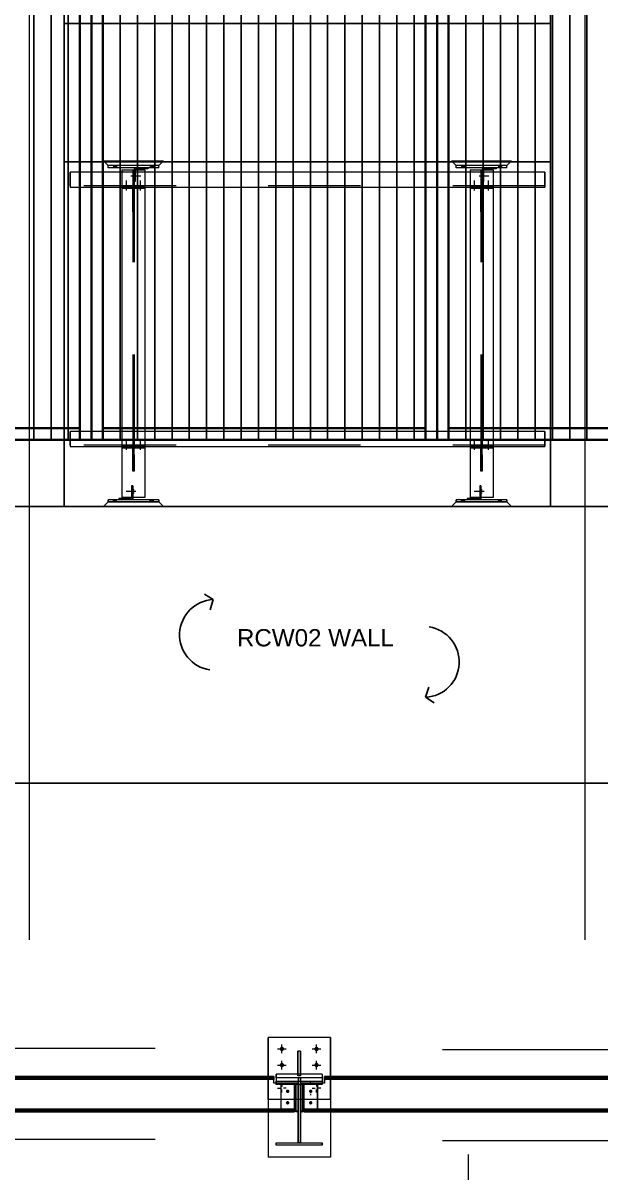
# Model space of a CAD drawing. Header units: millimetres. Extents: x 652937 to 1670132, y 1473552 to 2851037.
# Drawn here: x 663471.18 to 663473.683, y 1524559.302 to 1524564.286 of the extents above; entities that cross this region are included whole.
import ezdxf

# ---------------------------------------------------------------- set-up
doc = ezdxf.new("R2010")
doc.units = ezdxf.units.MM
for name, pattern in [('Grid Line', [22.225, 12.7, -3.175, 3.175, -3.175]), ('XKITLINE00', [0]), ('XKITLINE02', [4, 2, -2])]:
    doc.linetypes.add(name, pattern=pattern)
doc.layers.add('000 - 0_HIDE_OBJ_FRAMING_DEF_SUB', color=7, linetype='Continuous', plot=False)
for name, color, linetype, lineweight in [('A-GENM', 7, 'Continuous', 9), ('Bolt', 7, 'Continuous', 0), ('Part', 7, 'Continuous', 0), ('Z-030-M_GRID', 7, 'Continuous', 9)]:
    doc.layers.add(name, color=color, linetype=linetype, lineweight=lineweight)
doc.layers.add('DIM', color=7, linetype='Continuous')
doc.layers.add('REVISE', color=7, linetype='Continuous')
doc.styles.add('Arial', font='arial.ttf')

# ---------------------------------------------------------------- blocks, each defined once
blk = doc.blocks.new('GM_Louver Grill Vertical Z1 - Z Profile-22981246-ENT 3 ELE-1 Sheet')
at = {"layer": '000 - 0_HIDE_OBJ_FRAMING_DEF_SUB', "color": 7}
blk.add_line((1611284.3, 108890), (1611284.3, 114870), dxfattribs=at)
blk = doc.blocks.new('E1')
at = {"layer": '000 - 0_HIDE_OBJ_FRAMING_DEF_SUB', "color": 7, "lineweight": 35}
for p, q in [((1612909.3, 108890), (1612909.3, 114870)), ((1613009.3, 108890), (1613009.3, 114870)), ((1614409.3, 114870), (1614409.3, 108890)), ((1614509.3, 114870), (1614509.3, 108890)), ((1611509.3, 108940), (1612909.3, 108940)), ((1614409.3, 108940), (1613009.3, 108940)), ((1614509.3, 108940), (1615909.3, 108940))]:
    blk.add_line(p, q, dxfattribs=at)
for points in [[(1612959.3, 114870), (1611459.3, 114870), (1611459.3, 108890), (1612959.3, 108890)], [(1612959.3, 114870), (1614459.3, 114870), (1614459.3, 108890), (1612959.3, 108890)], [(1615959.3, 114870), (1614459.3, 114870), (1614459.3, 108890), (1615959.3, 108890)]]:
    blk.add_lwpolyline(points, close=True, dxfattribs=at)
at = {"layer": 'A-GENM', "color": 7}
for p in [(1425, 0), (1500, 0), (1575, 0), (1800, 0), (1875, 0), (1950, 0), (2025, 0), (2100, 0), (2175, 0), (2250, 0), (2325, 0), (2400, 0), (2475, 0), (2550, 0), (2625, 0), (2700, 0), (2775, 0), (2850, 0), (2925, 0), (3000, 0), (3075, 0), (3300, 0), (3375, 0), (3450, 0), (3525, 0), (3600, 0), (3675, 0), (3750, 0), (3825, 0)]:
    blk.add_blockref('GM_Louver Grill Vertical Z1 - Z Profile-22981246-ENT 3 ELE-1 Sheet', p, dxfattribs=at)
blk = doc.blocks.new('co')
at = {"layer": 'Bolt'}
for points in [[(663358.7702, 1524559.8378), (663358.7708, 1524559.8396), (663358.7717, 1524559.8412), (663358.7728, 1524559.8427), (663358.7743, 1524559.8438), (663358.7759, 1524559.8447), (663358.7777, 1524559.8453), (663358.7796, 1524559.8454), (663358.7814, 1524559.8453), (663358.7832, 1524559.8447), (663358.7848, 1524559.8438), (663358.7863, 1524559.8427), (663358.7875, 1524559.8412), (663358.7883, 1524559.8396), (663358.7889, 1524559.8378), (663358.7891, 1524559.8359), (663358.7889, 1524559.8341), (663358.7883, 1524559.8323), (663358.7875, 1524559.8307), (663358.7863, 1524559.8292), (663358.7848, 1524559.828), (663358.7832, 1524559.8272), (663358.7814, 1524559.8266), (663358.7796, 1524559.8264), (663358.7777, 1524559.8266), (663358.7759, 1524559.8272), (663358.7743, 1524559.828), (663358.7728, 1524559.8292), (663358.7717, 1524559.8307), (663358.7708, 1524559.8323), (663358.7702, 1524559.8341), (663358.7701, 1524559.8359)], [(663358.9202, 1524559.8378), (663358.9208, 1524559.8396), (663358.9217, 1524559.8412), (663358.9228, 1524559.8427), (663358.9243, 1524559.8438), (663358.9259, 1524559.8447), (663358.9277, 1524559.8453), (663358.9296, 1524559.8454), (663358.9314, 1524559.8453), (663358.9332, 1524559.8447), (663358.9348, 1524559.8438), (663358.9363, 1524559.8427), (663358.9375, 1524559.8412), (663358.9383, 1524559.8396), (663358.9389, 1524559.8378), (663358.9391, 1524559.8359), (663358.9389, 1524559.8341), (663358.9383, 1524559.8323), (663358.9375, 1524559.8307), (663358.9363, 1524559.8292), (663358.9348, 1524559.828), (663358.9332, 1524559.8272), (663358.9314, 1524559.8266), (663358.9296, 1524559.8264), (663358.9277, 1524559.8266), (663358.9259, 1524559.8272), (663358.9243, 1524559.828), (663358.9228, 1524559.8292), (663358.9217, 1524559.8307), (663358.9208, 1524559.8323), (663358.9202, 1524559.8341), (663358.9201, 1524559.8359)], [(663358.7702, 1524559.7678), (663358.7708, 1524559.7696), (663358.7717, 1524559.7712), (663358.7728, 1524559.7727), (663358.7743, 1524559.7738), (663358.7759, 1524559.7747), (663358.7777, 1524559.7753), (663358.7796, 1524559.7754), (663358.7814, 1524559.7753), (663358.7832, 1524559.7747), (663358.7848, 1524559.7738), (663358.7863, 1524559.7727), (663358.7875, 1524559.7712), (663358.7883, 1524559.7696), (663358.7889, 1524559.7678), (663358.7891, 1524559.7659), (663358.7889, 1524559.7641), (663358.7883, 1524559.7623), (663358.7875, 1524559.7607), (663358.7863, 1524559.7592), (663358.7848, 1524559.758), (663358.7832, 1524559.7572), (663358.7814, 1524559.7566), (663358.7796, 1524559.7564), (663358.7777, 1524559.7566), (663358.7759, 1524559.7572), (663358.7743, 1524559.758), (663358.7728, 1524559.7592), (663358.7717, 1524559.7607), (663358.7708, 1524559.7623), (663358.7702, 1524559.7641), (663358.7701, 1524559.7659)], [(663358.9202, 1524559.7678), (663358.9208, 1524559.7696), (663358.9217, 1524559.7712), (663358.9228, 1524559.7727), (663358.9243, 1524559.7738), (663358.9259, 1524559.7747), (663358.9277, 1524559.7753), (663358.9296, 1524559.7754), (663358.9314, 1524559.7753), (663358.9332, 1524559.7747), (663358.9348, 1524559.7738), (663358.9363, 1524559.7727), (663358.9375, 1524559.7712), (663358.9383, 1524559.7696), (663358.9389, 1524559.7678), (663358.9391, 1524559.7659), (663358.9389, 1524559.7641), (663358.9383, 1524559.7623), (663358.9375, 1524559.7607), (663358.9363, 1524559.7592), (663358.9348, 1524559.758), (663358.9332, 1524559.7572), (663358.9314, 1524559.7566), (663358.9296, 1524559.7564), (663358.9277, 1524559.7566), (663358.9259, 1524559.7572), (663358.9243, 1524559.758), (663358.9228, 1524559.7592), (663358.9217, 1524559.7607), (663358.9208, 1524559.7623), (663358.9202, 1524559.7641), (663358.9201, 1524559.7659)], [(663358.806, 1524559.6595), (663358.8074, 1524559.6591), (663358.8087, 1524559.6584), (663358.8099, 1524559.6575), (663358.8108, 1524559.6563), (663358.8115, 1524559.655), (663358.8119, 1524559.6536), (663358.8121, 1524559.6522), (663358.8119, 1524559.6507), (663358.8115, 1524559.6493), (663358.8108, 1524559.648), (663358.8099, 1524559.6469), (663358.8088, 1524559.646), (663358.8075, 1524559.6453), (663358.806, 1524559.6448), (663358.8046, 1524559.6447), (663358.8031, 1524559.6448), (663358.8017, 1524559.6453), (663358.8004, 1524559.6459), (663358.7993, 1524559.6469), (663358.7983, 1524559.648), (663358.7977, 1524559.6493), (663358.7972, 1524559.6507), (663358.7971, 1524559.6522), (663358.7972, 1524559.6536), (663358.7976, 1524559.655), (663358.7983, 1524559.6563), (663358.7993, 1524559.6575), (663358.8004, 1524559.6584), (663358.8017, 1524559.6591), (663358.8031, 1524559.6595), (663358.8046, 1524559.6597)], [(663358.906, 1524559.6595), (663358.9074, 1524559.6591), (663358.9087, 1524559.6584), (663358.9099, 1524559.6575), (663358.9108, 1524559.6563), (663358.9115, 1524559.655), (663358.9119, 1524559.6536), (663358.9121, 1524559.6522), (663358.9119, 1524559.6507), (663358.9115, 1524559.6493), (663358.9108, 1524559.648), (663358.9099, 1524559.6469), (663358.9088, 1524559.646), (663358.9075, 1524559.6453), (663358.9061, 1524559.6448), (663358.9046, 1524559.6447), (663358.9031, 1524559.6448), (663358.9017, 1524559.6453), (663358.9004, 1524559.6459), (663358.8993, 1524559.6469), (663358.8983, 1524559.648), (663358.8977, 1524559.6493), (663358.8972, 1524559.6507), (663358.8971, 1524559.6522), (663358.8972, 1524559.6536), (663358.8976, 1524559.655), (663358.8983, 1524559.6563), (663358.8993, 1524559.6575), (663358.9004, 1524559.6584), (663358.9017, 1524559.6591), (663358.9031, 1524559.6595), (663358.9046, 1524559.6597)], [(663358.806, 1524559.6096), (663358.8074, 1524559.6092), (663358.8087, 1524559.6085), (663358.8099, 1524559.6075), (663358.8108, 1524559.6064), (663358.8115, 1524559.6051), (663358.8119, 1524559.6037), (663358.8121, 1524559.6023), (663358.8119, 1524559.6008), (663358.8115, 1524559.5994), (663358.8108, 1524559.5981), (663358.8099, 1524559.597), (663358.8088, 1524559.596), (663358.8075, 1524559.5953), (663358.806, 1524559.5949), (663358.8046, 1524559.5948), (663358.8031, 1524559.5949), (663358.8017, 1524559.5953), (663358.8004, 1524559.596), (663358.7993, 1524559.5969), (663358.7983, 1524559.5981), (663358.7977, 1524559.5994), (663358.7972, 1524559.6008), (663358.7971, 1524559.6022), (663358.7972, 1524559.6037), (663358.7976, 1524559.6051), (663358.7983, 1524559.6064), (663358.7993, 1524559.6075), (663358.8004, 1524559.6085), (663358.8017, 1524559.6092), (663358.8031, 1524559.6096), (663358.8046, 1524559.6097)], [(663358.906, 1524559.6096), (663358.9074, 1524559.6092), (663358.9087, 1524559.6085), (663358.9099, 1524559.6075), (663358.9108, 1524559.6064), (663358.9115, 1524559.6051), (663358.9119, 1524559.6037), (663358.9121, 1524559.6023), (663358.9119, 1524559.6008), (663358.9115, 1524559.5994), (663358.9108, 1524559.5981), (663358.9099, 1524559.597), (663358.9088, 1524559.596), (663358.9075, 1524559.5953), (663358.9061, 1524559.5949), (663358.9046, 1524559.5948), (663358.9031, 1524559.5949), (663358.9017, 1524559.5953), (663358.9004, 1524559.596), (663358.8993, 1524559.5969), (663358.8983, 1524559.5981), (663358.8977, 1524559.5994), (663358.8972, 1524559.6008), (663358.8971, 1524559.6022), (663358.8972, 1524559.6037), (663358.8976, 1524559.6051), (663358.8983, 1524559.6064), (663358.8993, 1524559.6075), (663358.9004, 1524559.6085), (663358.9017, 1524559.6092), (663358.9031, 1524559.6096), (663358.9046, 1524559.6097)]]:
    blk.add_hatch(color=7, dxfattribs=at).paths.add_polyline_path(points, flags=17)
at = {"layer": 'Bolt', "color": 7, "linetype": 'XKITLINE00', "lineweight": 0}
for p, q in [((663358.7606, 1524559.8359), (663358.7986, 1524559.8359)), ((663358.7796, 1524559.8169), (663358.7796, 1524559.8549)), ((663358.9106, 1524559.8359), (663358.9486, 1524559.8359)), ((663358.9296, 1524559.8169), (663358.9296, 1524559.8549)), ((663358.7606, 1524559.7659), (663358.7986, 1524559.7659)), ((663358.7796, 1524559.7469), (663358.7796, 1524559.7849)), ((663358.9106, 1524559.7659), (663358.9486, 1524559.7659)), ((663358.9296, 1524559.7469), (663358.9296, 1524559.7849)), ((663358.7606, 1524559.6659), (663358.7732, 1524559.6659)), ((663358.7796, 1524559.6849), (663358.7796, 1524559.6723)), ((663358.7986, 1524559.6659), (663358.7859, 1524559.6659)), ((663358.9106, 1524559.6659), (663358.9232, 1524559.6659)), ((663358.9296, 1524559.6849), (663358.9296, 1524559.6723)), ((663358.9486, 1524559.6659), (663358.9359, 1524559.6659)), ((663358.7796, 1524559.6469), (663358.7796, 1524559.6596)), ((663358.8046, 1524559.6518), (663358.8046, 1524559.6543)), ((663358.9046, 1524559.6518), (663358.9046, 1524559.6543)), ((663358.9296, 1524559.6469), (663358.9296, 1524559.6596)), ((663358.8046, 1524559.6018), (663358.8046, 1524559.6043)), ((663358.9046, 1524559.6018), (663358.9046, 1524559.6043))]:
    blk.add_line(p, q, dxfattribs=at)
at = {"layer": 'Bolt', "color": 7, "linetype": 'XKITLINE02', "lineweight": 0}
for p, q in [((663358.9035, 1524559.6859), (663358.9035, 1524559.6911)), ((663358.9056, 1524559.636), (663358.9056, 1524559.6412))]:
    blk.add_line(p, q, dxfattribs=at)
at = {"layer": 'Part', "color": 7, "linetype": 'XKITLINE00', "lineweight": 0}
for p, q in [((663358.7196, 1524559.8859), (663358.7196, 1524559.8859)), ((663358.9896, 1524559.8859), (663358.7196, 1524559.8859)), ((663358.7196, 1524559.8859), (663358.7196, 1524559.7165)), ((663358.9896, 1524559.8859), (663358.9896, 1524559.8859)), ((663358.9896, 1524559.8859), (663358.9896, 1524559.7165)), ((663358.8606, 1524559.8259), (663358.8486, 1524559.8259)), ((663358.8486, 1524559.7195), (663358.8486, 1524559.8259)), ((663358.8606, 1524559.8259), (663358.8606, 1524559.7195)), ((663358.8606, 1524559.8259), (663358.8606, 1524559.8259)), ((663358.7446, 1524559.7165), (663357.1756, 1524559.7165)), ((663358.7446, 1524559.7126), (663357.1756, 1524559.7126)), ((663358.7446, 1524559.7126), (663358.7446, 1524559.7165)), ((663358.7446, 1524559.6876), (663358.7446, 1524559.7126)), ((663358.8486, 1524559.7259), (663358.7546, 1524559.7259)), ((663358.7546, 1524559.7259), (663358.7546, 1524559.6967)), ((663358.7546, 1524559.7109), (663358.7546, 1524559.6967)), ((663358.8606, 1524559.7195), (663358.8486, 1524559.7195)), ((663358.9546, 1524559.7259), (663358.8606, 1524559.7259)), ((663358.9546, 1524559.7259), (663358.9546, 1524559.6967)), ((663360.5336, 1524559.7165), (663358.9646, 1524559.7165)), ((663358.9646, 1524559.7165), (663358.9646, 1524559.7126)), ((663360.5336, 1524559.7126), (663358.9646, 1524559.7126)), ((663358.9646, 1524559.7126), (663358.9646, 1524559.6876)), ((663358.7546, 1524559.6879), (663358.7446, 1524559.6879)), ((663358.7546, 1524559.6876), (663358.7446, 1524559.6876)), ((663358.7546, 1524559.6816), (663358.7546, 1524559.6967)), ((663358.7546, 1524559.6967), (663358.9546, 1524559.6967)), ((663358.9546, 1524559.6816), (663358.7546, 1524559.6816)), ((663358.7746, 1524559.6816), (663358.7746, 1524559.5673)), ((663358.8406, 1524559.6816), (663358.8406, 1524559.5638)), ((663358.8496, 1524559.4281), (663358.8496, 1524559.6816)), ((663358.8496, 1524559.6816), (663358.8596, 1524559.6816)), ((663358.8496, 1524559.6816), (663358.8496, 1524559.5638)), ((663358.8596, 1524559.6816), (663358.8596, 1524559.4281)), ((663358.8686, 1524559.6816), (663358.8686, 1524559.5638)), ((663358.9346, 1524559.6816), (663358.9346, 1524559.5673)), ((663358.9546, 1524559.6967), (663358.9546, 1524559.6816)), ((663358.9646, 1524559.6879), (663358.9546, 1524559.6879)), ((663358.9646, 1524559.6876), (663358.9546, 1524559.6876)), ((663357.0856, 1524559.5628), (663358.8346, 1524559.5628)), ((663358.7196, 1524559.5628), (663358.7196, 1524559.3659)), ((663358.8406, 1524559.5673), (663358.7746, 1524559.5673)), ((663358.8346, 1524559.5673), (663358.8346, 1524559.5628)), ((663358.8496, 1524559.5638), (663358.8406, 1524559.5638)), ((663358.8496, 1524559.5638), (663358.8496, 1524559.4281)), ((663358.8596, 1524559.5638), (663358.8686, 1524559.5638)), ((663358.9346, 1524559.5673), (663358.8686, 1524559.5673)), ((663358.8746, 1524559.5673), (663358.8746, 1524559.5628)), ((663358.8746, 1524559.5628), (663360.6236, 1524559.5628)), ((663358.9896, 1524559.5628), (663358.9896, 1524559.3659)), ((663358.7546, 1524559.4181), (663358.7546, 1524559.4281)), ((663358.7546, 1524559.4181), (663358.7546, 1524559.4281)), ((663358.7546, 1524559.4281), (663358.7546, 1524559.4281)), ((663358.7546, 1524559.4281), (663358.9546, 1524559.4281)), ((663358.7546, 1524559.4181), (663358.7546, 1524559.4181)), ((663358.9546, 1524559.4181), (663358.7546, 1524559.4181)), ((663358.8596, 1524559.4281), (663358.8496, 1524559.4281)), ((663358.9546, 1524559.4281), (663358.9546, 1524559.4181)), ((663358.7196, 1524559.3659), (663358.7196, 1524559.3659)), ((663358.9896, 1524559.3659), (663358.7196, 1524559.3659)), ((663358.9896, 1524559.3659), (663358.9896, 1524559.3659))]:
    blk.add_line(p, q, dxfattribs=at)
at = {"layer": 'Part', "color": 7, "linetype": 'XKITLINE02', "lineweight": 0}
for p, q in [((663358.7196, 1524559.8859), (663358.7196, 1524559.3659)), ((663358.9896, 1524559.8859), (663358.7196, 1524559.8859)), ((663358.7196, 1524559.6159), (663358.7196, 1524559.8859)), ((663358.7196, 1524559.6159), (663358.7196, 1524559.8859)), ((663358.9896, 1524559.8859), (663358.9896, 1524559.3659)), ((663358.9896, 1524559.6159), (663358.9896, 1524559.8859)), ((663358.9896, 1524559.6159), (663358.9896, 1524559.8859)), ((663362.2295, 1524559.8381), (663355.4755, 1524559.8381)), ((663355.4755, 1524559.8331), (663362.2295, 1524559.8331)), ((663358.8486, 1524559.8259), (663358.8486, 1524559.7259)), ((663358.8606, 1524559.7259), (663358.8606, 1524559.8259)), ((663358.7196, 1524559.7165), (663358.7196, 1524559.5628)), ((663358.7446, 1524559.7165), (663358.7446, 1524559.7065)), ((663358.7546, 1524559.7109), (663358.7546, 1524559.7259)), ((663358.9546, 1524559.7109), (663358.7546, 1524559.7109)), ((663358.8606, 1524559.7259), (663358.8486, 1524559.7259)), ((663358.8606, 1524559.7259), (663358.8486, 1524559.7259)), ((663358.8486, 1524559.7259), (663358.8486, 1524559.7195)), ((663358.8496, 1524559.7109), (663358.8496, 1524559.5638)), ((663358.8596, 1524559.7109), (663358.8496, 1524559.7109)), ((663358.8496, 1524559.7109), (663358.8496, 1524559.6816)), ((663358.8596, 1524559.4281), (663358.8596, 1524559.7109)), ((663358.8596, 1524559.7109), (663358.8596, 1524559.6816)), ((663358.8606, 1524559.7195), (663358.8606, 1524559.7259)), ((663358.9546, 1524559.7259), (663358.9546, 1524559.7109)), ((663358.9546, 1524559.7109), (663358.9546, 1524559.6816)), ((663358.9646, 1524559.7065), (663358.9646, 1524559.7165)), ((663358.9896, 1524559.7165), (663358.9896, 1524559.5628)), ((663358.7446, 1524559.7065), (663357.1756, 1524559.7065)), ((663358.7446, 1524559.7029), (663357.1756, 1524559.7029)), ((663358.7446, 1524559.7065), (663358.7446, 1524559.7029)), ((663358.7446, 1524559.6879), (663358.7446, 1524559.7029)), ((663358.7446, 1524559.6876), (663358.7446, 1524559.6879)), ((663358.7546, 1524559.6967), (663358.7546, 1524559.6816)), ((663358.8346, 1524559.6879), (663358.7546, 1524559.6879)), ((663358.8346, 1524559.6876), (663358.7546, 1524559.6876)), ((663358.8496, 1524559.6876), (663358.7746, 1524559.6876)), ((663358.7746, 1524559.6876), (663358.7746, 1524559.6871)), ((663358.7746, 1524559.6876), (663358.7746, 1524559.5678)), ((663358.7746, 1524559.6871), (663358.8406, 1524559.6871)), ((663358.7746, 1524559.6871), (663358.7746, 1524559.6816)), ((663358.8346, 1524559.5731), (663358.8346, 1524559.6879)), ((663358.8346, 1524559.6879), (663358.8346, 1524559.6876)), ((663358.8346, 1524559.6876), (663358.8346, 1524559.5673)), ((663358.8406, 1524559.6871), (663358.8406, 1524559.6837)), ((663358.8406, 1524559.6871), (663358.8406, 1524559.5673)), ((663358.8406, 1524559.6837), (663358.8496, 1524559.6837)), ((663358.8406, 1524559.6837), (663358.8406, 1524559.6816)), ((663358.8496, 1524559.6837), (663358.8496, 1524559.6876)), ((663358.8496, 1524559.6876), (663358.8496, 1524559.5678)), ((663358.8496, 1524559.6837), (663358.8496, 1524559.6816)), ((663358.8596, 1524559.5678), (663358.8596, 1524559.6876)), ((663358.9346, 1524559.6876), (663358.8596, 1524559.6876)), ((663358.8596, 1524559.6837), (663358.8596, 1524559.6876)), ((663358.8596, 1524559.5638), (663358.8596, 1524559.6837)), ((663358.8596, 1524559.6837), (663358.8686, 1524559.6837)), ((663358.8686, 1524559.5673), (663358.8686, 1524559.6871)), ((663358.8686, 1524559.6871), (663358.9346, 1524559.6871)), ((663358.8686, 1524559.6837), (663358.8686, 1524559.6871)), ((663358.8686, 1524559.6837), (663358.8686, 1524559.6816)), ((663358.8746, 1524559.6879), (663358.8746, 1524559.5731)), ((663358.9546, 1524559.6879), (663358.8746, 1524559.6879)), ((663358.8746, 1524559.6876), (663358.8746, 1524559.6879)), ((663358.9546, 1524559.6876), (663358.8746, 1524559.6876)), ((663358.8746, 1524559.6876), (663358.8746, 1524559.5673)), ((663358.9346, 1524559.5678), (663358.9346, 1524559.6876)), ((663358.9346, 1524559.6871), (663358.9346, 1524559.6876)), ((663358.9346, 1524559.6871), (663358.9346, 1524559.6816)), ((663360.5336, 1524559.7065), (663358.9646, 1524559.7065)), ((663358.9646, 1524559.7029), (663358.9646, 1524559.7065)), ((663360.5336, 1524559.7029), (663358.9646, 1524559.7029)), ((663358.9646, 1524559.6879), (663358.9646, 1524559.7029)), ((663358.9646, 1524559.6876), (663358.9646, 1524559.6879)), ((663358.9896, 1524559.6159), (663358.7196, 1524559.6159)), ((663357.0856, 1524559.5767), (663358.8346, 1524559.5767)), ((663357.0856, 1524559.5731), (663358.8346, 1524559.5731)), ((663357.0856, 1524559.5667), (663358.8346, 1524559.5667)), ((663358.7746, 1524559.5678), (663358.8496, 1524559.5678)), ((663358.7746, 1524559.5673), (663358.7746, 1524559.5678)), ((663358.8346, 1524559.5667), (663358.8346, 1524559.5767)), ((663358.8346, 1524559.5767), (663358.8346, 1524559.5731)), ((663358.8346, 1524559.5667), (663358.8346, 1524559.5628)), ((663358.8406, 1524559.5638), (663358.8406, 1524559.5673)), ((663358.8496, 1524559.5638), (663358.8496, 1524559.5678)), ((663358.8596, 1524559.5678), (663358.9346, 1524559.5678)), ((663358.8596, 1524559.5638), (663358.8596, 1524559.5678)), ((663358.8596, 1524559.5638), (663358.8596, 1524559.5638)), ((663358.8686, 1524559.5673), (663358.8686, 1524559.5638)), ((663358.8746, 1524559.5731), (663358.8746, 1524559.5767)), ((663358.8746, 1524559.5767), (663358.8746, 1524559.5667)), ((663358.8746, 1524559.5767), (663360.6236, 1524559.5767)), ((663358.8746, 1524559.5731), (663360.6236, 1524559.5731)), ((663358.8746, 1524559.5667), (663358.8746, 1524559.5628)), ((663358.8746, 1524559.5667), (663360.6236, 1524559.5667)), ((663358.9346, 1524559.5678), (663358.9346, 1524559.5673)), ((663362.2295, 1524559.4431), (663355.4755, 1524559.4431)), ((663355.4755, 1524559.4381), (663362.2295, 1524559.4381)), ((663358.8496, 1524559.4281), (663358.8496, 1524559.4281)), ((663358.8496, 1524559.4281), (663358.8496, 1524559.4281)), ((663358.9546, 1524559.4281), (663358.9546, 1524559.4281)), ((663358.9546, 1524559.4181), (663358.9546, 1524559.4281)), ((663358.9546, 1524559.4181), (663358.9546, 1524559.4181))]:
    blk.add_line(p, q, dxfattribs=at)
blk = doc.blocks.new('*A22803350')
at = {"layer": 'Part', "color": 7, "linetype": 'XKITLINE00', "lineweight": 0}
for p, q in [((52.027684, 38.525), (52.027694, 38.525)), ((52.02784, 38.525), (52.027694, 38.525)), ((52.027694, 38.525), (52.027694, 38.23)), ((62.327851, 38.525), (52.02783, 38.525)), ((52.02784, 38.525), (52.02784, 38.2)), ((62.327841, 38.525), (62.327851, 38.525)), ((62.327851, 38.525), (62.327851, 38.2)), ((52.027684, 38.23), (52.027684, 38.2)), ((52.02784, 38.2), (52.027684, 38.2)), ((52.027684, 38.2), (62.327851, 38.2)), ((52.027694, 38.23), (52.02784, 38.23)), ((52.027694, 38.23), (52.02783, 38.23))]:
    blk.add_line(p, q, dxfattribs=at)
at = {"layer": 'Part', "color": 7, "linetype": 'XKITLINE02', "lineweight": 0}
for p, q in [((52.027684, 38.525), (52.027684, 38.23)), ((52.027694, 38.525), (52.027684, 38.525)), ((52.02783, 38.23), (52.02783, 38.525)), ((62.327695, 38.2), (62.327695, 38.525)), ((62.327695, 38.525), (62.327705, 38.525)), ((62.327705, 38.525), (62.327705, 38.23)), ((62.327841, 38.23), (62.327841, 38.525)), ((62.327841, 38.23), (52.02783, 38.23)), ((62.327851, 38.2), (62.327695, 38.2)), ((62.327705, 38.23), (62.327841, 38.23))]:
    blk.add_line(p, q, dxfattribs=at)
blk = doc.blocks.new('*A22813351')
at = {"layer": 'Part', "color": 7, "linetype": 'XKITLINE00', "lineweight": 0}
for p, q in [((52.027684, 44.15), (52.027694, 44.15)), ((52.02784, 44.15), (52.027694, 44.15)), ((52.027694, 44.15), (52.027694, 43.855)), ((62.327851, 44.15), (52.02783, 44.15)), ((52.02784, 44.15), (52.02784, 43.825)), ((62.327841, 44.15), (62.327851, 44.15)), ((62.327851, 44.15), (62.327851, 43.825)), ((52.027684, 43.855), (52.027684, 43.825)), ((52.02784, 43.825), (52.027684, 43.825)), ((52.027684, 43.825), (62.327851, 43.825)), ((52.027694, 43.855), (52.02784, 43.855)), ((52.027694, 43.855), (52.02783, 43.855))]:
    blk.add_line(p, q, dxfattribs=at)
at = {"layer": 'Part', "color": 7, "linetype": 'XKITLINE02', "lineweight": 0}
for p, q in [((52.027684, 44.15), (52.027684, 43.855)), ((52.027694, 44.15), (52.027684, 44.15)), ((52.02783, 43.855), (52.02783, 44.15)), ((62.327695, 43.825), (62.327695, 44.15)), ((62.327695, 44.15), (62.327705, 44.15)), ((62.327705, 44.15), (62.327705, 43.855)), ((62.327841, 43.855), (62.327841, 44.15)), ((62.327841, 43.855), (52.02783, 43.855)), ((62.327851, 43.825), (62.327695, 43.825)), ((62.327705, 43.855), (62.327841, 43.855))]:
    blk.add_line(p, q, dxfattribs=at)
blk = doc.blocks.new('*A23443414')
at = {"layer": 'Part', "color": 7, "linetype": 'XKITLINE00', "lineweight": 0}
for p, q in [((53.152563, 44.2), (53.152551, 44.2)), ((53.152706, 44.2), (53.152563, 44.2)), ((53.152563, 44.2), (53.152563, 44.15)), ((53.152706, 44.2), (53.152693, 44.2)), ((53.152706, 44.2), (53.652706, 44.2)), ((53.152706, 44.2), (53.152706, 44.15)), ((53.652706, 44.2), (53.652693, 44.2)), ((53.652706, 44.2), (53.652706, 44.15)), ((53.152563, 43.825), (53.152563, 38.525)), ((53.152706, 43.825), (53.152706, 38.525)), ((53.652706, 43.795), (53.652706, 38.525)), ((53.152563, 38.2), (53.152563, 37.1)), ((53.152706, 38.2), (53.152706, 37.1)), ((53.652706, 38.17), (53.652706, 37.1)), ((53.152551, 37.1), (53.152563, 37.1)), ((53.152563, 37.1), (53.152706, 37.1)), ((53.152693, 37.1), (53.152706, 37.1)), ((53.652706, 37.1), (53.152706, 37.1)), ((53.652706, 37.1), (53.652693, 37.1))]:
    blk.add_line(p, q, dxfattribs=at)
at = {"layer": 'Part', "color": 7, "linetype": 'XKITLINE02', "lineweight": 0}
for p, q in [((53.152551, 44.2), (53.152551, 37.1)), ((53.152551, 44.2), (53.152706, 44.2)), ((53.152563, 44.15), (53.152563, 43.825)), ((53.152693, 44.2), (53.152693, 37.1)), ((53.152706, 44.15), (53.152706, 43.825)), ((53.387563, 44.2), (53.387563, 37.1)), ((53.387693, 44.2), (53.387693, 37.1)), ((53.417563, 44.2), (53.417563, 37.1)), ((53.417693, 44.2), (53.417693, 37.1)), ((53.652551, 44.2), (53.652551, 37.1)), ((53.652563, 44.2), (53.652563, 37.1)), ((53.652693, 44.2), (53.652693, 37.1)), ((53.652706, 44.15), (53.652706, 43.795)), ((53.152563, 38.525), (53.152563, 38.2)), ((53.152706, 38.525), (53.152706, 38.2)), ((53.652706, 38.525), (53.652706, 38.17)), ((53.152706, 37.1), (53.152551, 37.1))]:
    blk.add_line(p, q, dxfattribs=at)
blk = doc.blocks.new('*A23453415')
at = {"layer": 'Bolt'}
for points in [[(53.038, 44.3), (53.038, 44.25), (52.968, 44.25), (52.968, 44.3)], [(53.838, 44.3), (53.838, 44.25), (53.768, 44.25), (53.768, 44.3)]]:
    blk.add_hatch(color=7, dxfattribs=at).paths.add_polyline_path(points, flags=17)
at = {"layer": 'Bolt', "color": 7, "linetype": 'XKITLINE00', "lineweight": 0}
for p, q in [((52.968, 44.3), (52.968, 44.25)), ((53.003, 44.3), (53.003, 44.25)), ((53.038, 44.3), (53.038, 44.25)), ((53.768, 44.3), (53.768, 44.25)), ((53.803, 44.3), (53.803, 44.25)), ((53.838, 44.3), (53.838, 44.25))]:
    blk.add_line(p, q, dxfattribs=at)
blk = doc.blocks.new('*A23463416')
at = {"layer": 'Bolt', "color": 7, "linetype": 'XKITLINE02', "lineweight": 0}
for p, q in [((53.387639, 44.11), (53.417639, 44.11)), ((53.417658, 44.11), (53.442658, 44.11)), ((53.348028, 44.075), (53.562628, 44.075)), ((53.387617, 44.04), (53.417617, 44.04)), ((53.417598, 44.04), (53.442598, 44.04))]:
    blk.add_line(p, q, dxfattribs=at)
blk = doc.blocks.new('*A23473417')
at = {"layer": 'Part', "color": 7, "linetype": 'XKITLINE00', "lineweight": 0}
for p, q in [((52.752512, 44.4), (52.852543, 44.3)), ((52.852713, 44.3), (52.752744, 44.4)), ((54.052744, 44.4), (53.952713, 44.3)), ((53.952713, 44.3), (52.852543, 44.3))]:
    blk.add_line(p, q, dxfattribs=at)
at = {"layer": 'Part', "color": 7, "linetype": 'XKITLINE02', "lineweight": 0}
for p, q in [((52.752744, 44.4), (52.752512, 44.4)), ((52.752512, 44.4), (54.052744, 44.4)), ((53.952543, 44.3), (54.052512, 44.4)), ((53.952713, 44.3), (53.952543, 44.3))]:
    blk.add_line(p, q, dxfattribs=at)
blk = doc.blocks.new('*A23483418')
at = {"layer": 'Part', "color": 7, "linetype": 'XKITLINE00', "lineweight": 0}
for p, q in [((53.417582, 44.25), (53.417582, 44.2)), ((53.417675, 44.25), (53.417675, 44.2)), ((53.442675, 44.225), (53.442675, 44.2)), ((53.717675, 44.225), (53.442675, 44.225)), ((53.717675, 44.225), (53.717675, 44.25))]:
    blk.add_line(p, q, dxfattribs=at)
at = {"layer": 'Part', "color": 7, "linetype": 'XKITLINE02', "lineweight": 0}
for p, q in [((53.717675, 44.25), (53.417582, 44.25)), ((53.417582, 44.2), (53.417582, 43.95)), ((53.417675, 44.2), (53.417675, 43.95)), ((53.442675, 44.225), (53.442582, 44.225)), ((53.442582, 44.225), (53.442582, 43.95)), ((53.442675, 44.225), (53.442582, 44.225)), ((53.442675, 44.2), (53.442675, 43.95)), ((53.717582, 44.25), (53.717582, 44.225)), ((53.442675, 43.95), (53.417582, 43.95))]:
    blk.add_line(p, q, dxfattribs=at)
blk = doc.blocks.new('*A23493419')
at = {"layer": 'Part', "color": 7, "linetype": 'XKITLINE00', "lineweight": 0}
for p, q in [((52.852543, 44.25), (52.852543, 44.3)), ((53.952713, 44.3), (52.852543, 44.3)), ((53.952713, 44.25), (52.852543, 44.25)), ((52.852713, 44.25), (52.852713, 44.3)), ((53.952713, 44.25), (53.952713, 44.3))]:
    blk.add_line(p, q, dxfattribs=at)
at = {"layer": 'Part', "color": 7, "linetype": 'XKITLINE02', "lineweight": 0}
blk.add_line((53.952543, 44.25), (53.952543, 44.3), dxfattribs=at)
blk = doc.blocks.new('*A23503420')
at = {"layer": 'Bolt'}
for points in [[(53.218, 43.825), (53.218, 43.855), (53.288, 43.855), (53.288, 43.825)], [(53.218, 43.795), (53.218, 43.825), (53.288, 43.825), (53.288, 43.795)], [(53.518, 43.825), (53.518, 43.855), (53.588, 43.855), (53.588, 43.825)], [(53.518, 43.795), (53.518, 43.825), (53.588, 43.825), (53.588, 43.795)]]:
    blk.add_hatch(color=7, dxfattribs=at).paths.add_polyline_path(points, flags=17)
at = {"layer": 'Bolt', "color": 7, "linetype": 'XKITLINE00', "lineweight": 0}
for p, q in [((53.253, 43.755), (53.253, 43.97)), ((53.553, 43.755), (53.553, 43.97)), ((53.218, 43.825), (53.218, 43.855)), ((53.218, 43.795), (53.218, 43.825)), ((53.288, 43.825), (53.288, 43.855)), ((53.288, 43.795), (53.288, 43.825)), ((53.518, 43.825), (53.518, 43.855)), ((53.518, 43.795), (53.518, 43.825)), ((53.588, 43.825), (53.588, 43.855)), ((53.588, 43.795), (53.588, 43.825))]:
    blk.add_line(p, q, dxfattribs=at)
blk = doc.blocks.new('*A23513421')
at = {"layer": 'Part', "color": 7, "linetype": 'XKITLINE00', "lineweight": 0}
for p, q in [((53.387713, 43.795), (53.387713, 43.295)), ((53.38776, 43.295), (53.387899, 43.645)), ((53.387899, 43.645), (53.387899, 43.795)), ((53.417899, 43.795), (53.387899, 43.795)), ((53.387899, 43.645), (53.417899, 43.645)), ((53.417899, 43.645), (53.41776, 43.295)), ((53.417899, 43.645), (53.417899, 43.795)), ((53.387713, 43.295), (53.38776, 43.295)), ((53.41776, 43.295), (53.38776, 43.295))]:
    blk.add_line(p, q, dxfattribs=at)
at = {"layer": 'Part', "color": 7, "linetype": 'XKITLINE02', "lineweight": 0}
for p, q in [((53.387899, 43.795), (53.387713, 43.795)), ((53.387899, 43.795), (53.387713, 43.795)), ((53.417713, 43.295), (53.417713, 43.795)), ((53.38776, 43.295), (53.387713, 43.295))]:
    blk.add_line(p, q, dxfattribs=at)
blk = doc.blocks.new('*A23523422')
at = {"layer": 'Part', "color": 7, "linetype": 'XKITLINE00', "lineweight": 0}
for p, q in [((53.152713, 43.825), (53.152713, 43.795)), ((53.152713, 43.795), (53.152899, 43.795)), ((53.652899, 43.795), (53.152713, 43.795)), ((53.152899, 43.825), (53.152899, 43.795)), ((53.652899, 43.795), (53.652899, 43.825))]:
    blk.add_line(p, q, dxfattribs=at)
at = {"layer": 'Part', "color": 7, "linetype": 'XKITLINE02', "lineweight": 0}
for p, q in [((53.652899, 43.825), (53.152713, 43.825)), ((53.652713, 43.825), (53.652899, 43.825)), ((53.652713, 43.825), (53.652713, 43.795)), ((53.652713, 43.795), (53.652899, 43.795))]:
    blk.add_line(p, q, dxfattribs=at)
blk = doc.blocks.new('*A23833453')
at = {"layer": 'Part', "color": 7, "linetype": 'XKITLINE00', "lineweight": 0}
for p, q in [((53.952713, 37.05), (52.852543, 37.05)), ((52.852543, 37.05), (52.852543, 37)), ((53.952713, 37), (52.852543, 37)), ((52.852713, 37), (52.852713, 37.05)), ((53.952713, 37.05), (53.952713, 37))]:
    blk.add_line(p, q, dxfattribs=at)
at = {"layer": 'Part', "color": 7, "linetype": 'XKITLINE02', "lineweight": 0}
blk.add_line((53.952543, 37), (53.952543, 37.05), dxfattribs=at)
blk = doc.blocks.new('*A23843454')
at = {"layer": 'Part', "color": 7, "linetype": 'XKITLINE02', "lineweight": 0}
for p, q in [((53.387675, 37.35), (53.362582, 37.35)), ((53.362582, 37.35), (53.362582, 37.1)), ((53.362675, 37.35), (53.362675, 37.1)), ((53.387582, 37.05), (53.387582, 37.35)), ((53.387675, 37.35), (53.387675, 37.1)), ((53.087582, 37.075), (53.087675, 37.075)), ((53.087675, 37.075), (53.087582, 37.075)), ((53.387675, 37.05), (53.087582, 37.05))]:
    blk.add_line(p, q, dxfattribs=at)
at = {"layer": 'Part', "color": 7, "linetype": 'XKITLINE00', "lineweight": 0}
for p, q in [((53.087582, 37.075), (53.087582, 37.05)), ((53.362675, 37.075), (53.087675, 37.075)), ((53.087675, 37.075), (53.087675, 37.05)), ((53.362582, 37.1), (53.362582, 37.075)), ((53.362675, 37.1), (53.362675, 37.075)), ((53.387675, 37.1), (53.387675, 37.05))]:
    blk.add_line(p, q, dxfattribs=at)
blk = doc.blocks.new('*A23853455')
at = {"layer": 'Part', "color": 7, "linetype": 'XKITLINE00', "lineweight": 0}
for p, q in [((52.852543, 37), (52.752512, 36.9)), ((52.752744, 36.9), (52.852713, 37)), ((52.852713, 37), (52.852543, 37)), ((52.852543, 37), (53.952713, 37)), ((53.952713, 37), (54.052744, 36.9))]:
    blk.add_line(p, q, dxfattribs=at)
at = {"layer": 'Part', "color": 7, "linetype": 'XKITLINE02', "lineweight": 0}
for p, q in [((54.052744, 36.9), (52.752512, 36.9)), ((53.952543, 37), (54.052512, 36.9)), ((54.052512, 36.9), (54.052744, 36.9))]:
    blk.add_line(p, q, dxfattribs=at)
blk = doc.blocks.new('*A23863456')
at = {"layer": 'Bolt', "color": 7, "linetype": 'XKITLINE02', "lineweight": 0}
for p, q in [((53.457228, 37.225), (53.242628, 37.225)), ((53.387598, 37.26), (53.362598, 37.26)), ((53.387658, 37.19), (53.362658, 37.19)), ((53.417617, 37.26), (53.387617, 37.26)), ((53.417639, 37.19), (53.387639, 37.19))]:
    blk.add_line(p, q, dxfattribs=at)
blk = doc.blocks.new('*A23873457')
at = {"layer": 'Bolt'}
for points in [[(53.038, 37.05), (53.038, 37), (52.968, 37), (52.968, 37.05)], [(53.838, 37.05), (53.838, 37), (53.768, 37), (53.768, 37.05)]]:
    blk.add_hatch(color=7, dxfattribs=at).paths.add_polyline_path(points, flags=17)
at = {"layer": 'Bolt', "color": 7, "linetype": 'XKITLINE00', "lineweight": 0}
for p, q in [((52.968, 37), (52.968, 37.05)), ((53.003, 37), (53.003, 37.05)), ((53.038, 37), (53.038, 37.05)), ((53.768, 37), (53.768, 37.05)), ((53.803, 37), (53.803, 37.05)), ((53.838, 37), (53.838, 37.05))]:
    blk.add_line(p, q, dxfattribs=at)
blk = doc.blocks.new('*A23883458')
at = {"layer": 'Part', "color": 7, "linetype": 'XKITLINE00', "lineweight": 0}
for p, q in [((53.152713, 38.2), (53.152713, 38.17)), ((53.152713, 38.17), (53.152899, 38.17)), ((53.652899, 38.17), (53.152713, 38.17)), ((53.152899, 38.2), (53.152899, 38.17)), ((53.652899, 38.17), (53.652899, 38.2))]:
    blk.add_line(p, q, dxfattribs=at)
at = {"layer": 'Part', "color": 7, "linetype": 'XKITLINE02', "lineweight": 0}
for p, q in [((53.652899, 38.2), (53.152713, 38.2)), ((53.652713, 38.2), (53.652899, 38.2)), ((53.652713, 38.2), (53.652713, 38.17)), ((53.652713, 38.17), (53.652899, 38.17))]:
    blk.add_line(p, q, dxfattribs=at)
blk = doc.blocks.new('*A23893459')
at = {"layer": 'Part', "color": 7, "linetype": 'XKITLINE00', "lineweight": 0}
for p, q in [((53.387713, 38.17), (53.387713, 37.67)), ((53.387899, 38.02), (53.387899, 38.17)), ((53.417899, 38.17), (53.387899, 38.17)), ((53.417899, 38.02), (53.417899, 38.17)), ((53.38776, 37.67), (53.387899, 38.02)), ((53.387899, 38.02), (53.417899, 38.02)), ((53.417899, 38.02), (53.41776, 37.67)), ((53.387713, 37.67), (53.38776, 37.67)), ((53.41776, 37.67), (53.38776, 37.67))]:
    blk.add_line(p, q, dxfattribs=at)
at = {"layer": 'Part', "color": 7, "linetype": 'XKITLINE02', "lineweight": 0}
for p, q in [((53.387899, 38.17), (53.387713, 38.17)), ((53.387899, 38.17), (53.387713, 38.17)), ((53.417713, 37.67), (53.417713, 38.17)), ((53.38776, 37.67), (53.387713, 37.67))]:
    blk.add_line(p, q, dxfattribs=at)
blk = doc.blocks.new('*A23903460')
at = {"layer": 'Bolt'}
for points in [[(53.218, 38.2), (53.218, 38.23), (53.288, 38.23), (53.288, 38.2)], [(53.218, 38.17), (53.218, 38.2), (53.288, 38.2), (53.288, 38.17)], [(53.518, 38.2), (53.518, 38.23), (53.588, 38.23), (53.588, 38.2)], [(53.518, 38.17), (53.518, 38.2), (53.588, 38.2), (53.588, 38.17)]]:
    blk.add_hatch(color=7, dxfattribs=at).paths.add_polyline_path(points, flags=17)
at = {"layer": 'Bolt', "color": 7, "linetype": 'XKITLINE00', "lineweight": 0}
for p, q in [((53.218, 38.2), (53.218, 38.23)), ((53.218, 38.17), (53.218, 38.2)), ((53.253, 38.13), (53.253, 38.345)), ((53.288, 38.2), (53.288, 38.23)), ((53.288, 38.17), (53.288, 38.2)), ((53.518, 38.2), (53.518, 38.23)), ((53.518, 38.17), (53.518, 38.2)), ((53.553, 38.13), (53.553, 38.345)), ((53.588, 38.2), (53.588, 38.23)), ((53.588, 38.17), (53.588, 38.2))]:
    blk.add_line(p, q, dxfattribs=at)
blk = doc.blocks.new('*A24093479')
at = {"layer": 'Part', "color": 7, "linetype": 'XKITLINE00', "lineweight": 0}
for p, q in [((61.502788, 37.05), (60.402617, 37.05)), ((60.402617, 37.05), (60.402617, 37)), ((61.502788, 37), (60.402617, 37)), ((60.402788, 37), (60.402788, 37.05)), ((61.502788, 37.05), (61.502788, 37))]:
    blk.add_line(p, q, dxfattribs=at)
at = {"layer": 'Part', "color": 7, "linetype": 'XKITLINE02', "lineweight": 0}
blk.add_line((61.502617, 37), (61.502617, 37.05), dxfattribs=at)
blk = doc.blocks.new('*A24103480')
at = {"layer": 'Part', "color": 7, "linetype": 'XKITLINE02', "lineweight": 0}
for p, q in [((60.937749, 37.35), (60.912656, 37.35)), ((60.912656, 37.35), (60.912656, 37.1)), ((60.912749, 37.35), (60.912749, 37.1)), ((60.937656, 37.05), (60.937656, 37.35)), ((60.937749, 37.35), (60.937749, 37.1)), ((60.637656, 37.075), (60.637749, 37.075)), ((60.637749, 37.075), (60.637656, 37.075)), ((60.937749, 37.05), (60.637656, 37.05))]:
    blk.add_line(p, q, dxfattribs=at)
at = {"layer": 'Part', "color": 7, "linetype": 'XKITLINE00', "lineweight": 0}
for p, q in [((60.637656, 37.075), (60.637656, 37.05)), ((60.912749, 37.075), (60.637749, 37.075)), ((60.637749, 37.075), (60.637749, 37.05)), ((60.912656, 37.1), (60.912656, 37.075)), ((60.912749, 37.1), (60.912749, 37.075)), ((60.937749, 37.1), (60.937749, 37.05))]:
    blk.add_line(p, q, dxfattribs=at)
blk = doc.blocks.new('*A24113481')
at = {"layer": 'Part', "color": 7, "linetype": 'XKITLINE00', "lineweight": 0}
for p, q in [((60.402617, 37), (60.302586, 36.9)), ((60.302819, 36.9), (60.402788, 37)), ((60.402788, 37), (60.402617, 37)), ((60.402617, 37), (61.502788, 37)), ((61.502788, 37), (61.602819, 36.9))]:
    blk.add_line(p, q, dxfattribs=at)
at = {"layer": 'Part', "color": 7, "linetype": 'XKITLINE02', "lineweight": 0}
for p, q in [((61.602819, 36.9), (60.302586, 36.9)), ((61.502617, 37), (61.602586, 36.9)), ((61.602586, 36.9), (61.602819, 36.9))]:
    blk.add_line(p, q, dxfattribs=at)
blk = doc.blocks.new('*A24123482')
at = {"layer": 'Bolt', "color": 7, "linetype": 'XKITLINE02', "lineweight": 0}
for p, q in [((61.007302, 37.225), (60.792702, 37.225)), ((60.937672, 37.26), (60.912672, 37.26)), ((60.937733, 37.19), (60.912733, 37.19)), ((60.967692, 37.26), (60.937692, 37.26)), ((60.967713, 37.19), (60.937713, 37.19))]:
    blk.add_line(p, q, dxfattribs=at)
blk = doc.blocks.new('*A24133483')
at = {"layer": 'Bolt'}
for points in [[(60.588, 37.05), (60.588, 37), (60.518, 37), (60.518, 37.05)], [(61.388, 37.05), (61.388, 37), (61.318, 37), (61.318, 37.05)]]:
    blk.add_hatch(color=7, dxfattribs=at).paths.add_polyline_path(points, flags=17)
at = {"layer": 'Bolt', "color": 7, "linetype": 'XKITLINE00', "lineweight": 0}
for p, q in [((60.518, 37), (60.518, 37.05)), ((60.553, 37), (60.553, 37.05)), ((60.588, 37), (60.588, 37.05)), ((61.318, 37), (61.318, 37.05)), ((61.353, 37), (61.353, 37.05)), ((61.388, 37), (61.388, 37.05))]:
    blk.add_line(p, q, dxfattribs=at)
blk = doc.blocks.new('*A24143484')
at = {"layer": 'Part', "color": 7, "linetype": 'XKITLINE00', "lineweight": 0}
for p, q in [((60.702788, 38.2), (60.702788, 38.17)), ((60.702788, 38.17), (60.702974, 38.17)), ((61.202974, 38.17), (60.702788, 38.17)), ((60.702974, 38.2), (60.702974, 38.17)), ((61.202974, 38.17), (61.202974, 38.2))]:
    blk.add_line(p, q, dxfattribs=at)
at = {"layer": 'Part', "color": 7, "linetype": 'XKITLINE02', "lineweight": 0}
for p, q in [((61.202974, 38.2), (60.702788, 38.2)), ((61.202788, 38.2), (61.202974, 38.2)), ((61.202788, 38.2), (61.202788, 38.17)), ((61.202788, 38.17), (61.202974, 38.17))]:
    blk.add_line(p, q, dxfattribs=at)
blk = doc.blocks.new('*A24153485')
at = {"layer": 'Part', "color": 7, "linetype": 'XKITLINE00', "lineweight": 0}
for p, q in [((60.937788, 38.17), (60.937788, 37.67)), ((60.937974, 38.02), (60.937974, 38.17)), ((60.967974, 38.17), (60.937974, 38.17)), ((60.967974, 38.02), (60.967974, 38.17)), ((60.937834, 37.67), (60.937974, 38.02)), ((60.937974, 38.02), (60.967974, 38.02)), ((60.967974, 38.02), (60.967834, 37.67)), ((60.937788, 37.67), (60.937834, 37.67)), ((60.967834, 37.67), (60.937834, 37.67))]:
    blk.add_line(p, q, dxfattribs=at)
at = {"layer": 'Part', "color": 7, "linetype": 'XKITLINE02', "lineweight": 0}
for p, q in [((60.937974, 38.17), (60.937788, 38.17)), ((60.937974, 38.17), (60.937788, 38.17)), ((60.967788, 37.67), (60.967788, 38.17)), ((60.937834, 37.67), (60.937788, 37.67))]:
    blk.add_line(p, q, dxfattribs=at)
blk = doc.blocks.new('*A24163486')
at = {"layer": 'Bolt'}
for points in [[(60.768, 38.2), (60.768, 38.23), (60.838, 38.23), (60.838, 38.2)], [(60.768, 38.17), (60.768, 38.2), (60.838, 38.2), (60.838, 38.17)], [(61.068, 38.2), (61.068, 38.23), (61.138, 38.23), (61.138, 38.2)], [(61.068, 38.17), (61.068, 38.2), (61.138, 38.2), (61.138, 38.17)]]:
    blk.add_hatch(color=7, dxfattribs=at).paths.add_polyline_path(points, flags=17)
at = {"layer": 'Bolt', "color": 7, "linetype": 'XKITLINE00', "lineweight": 0}
for p, q in [((60.768, 38.2), (60.768, 38.23)), ((60.768, 38.17), (60.768, 38.2)), ((60.803, 38.13), (60.803, 38.345)), ((60.838, 38.2), (60.838, 38.23)), ((60.838, 38.17), (60.838, 38.2)), ((61.068, 38.2), (61.068, 38.23)), ((61.068, 38.17), (61.068, 38.2)), ((61.103, 38.13), (61.103, 38.345)), ((61.138, 38.2), (61.138, 38.23)), ((61.138, 38.17), (61.138, 38.2))]:
    blk.add_line(p, q, dxfattribs=at)
blk = doc.blocks.new('*A24323502')
at = {"layer": 'Part', "color": 7, "linetype": 'XKITLINE00', "lineweight": 0}
for p, q in [((60.702637, 44.2), (60.702625, 44.2)), ((60.70278, 44.2), (60.702637, 44.2)), ((60.702637, 44.2), (60.702637, 44.15)), ((60.70278, 44.2), (60.702768, 44.2)), ((60.70278, 44.2), (61.20278, 44.2)), ((60.70278, 44.2), (60.70278, 44.15)), ((61.20278, 44.2), (61.202768, 44.2)), ((61.20278, 44.2), (61.20278, 44.15)), ((60.702637, 43.825), (60.702637, 38.525)), ((60.70278, 43.825), (60.70278, 38.525)), ((61.20278, 43.795), (61.20278, 38.525)), ((60.702637, 38.2), (60.702637, 37.1)), ((60.70278, 38.2), (60.70278, 37.1)), ((61.20278, 38.17), (61.20278, 37.1)), ((60.702625, 37.1), (60.702637, 37.1)), ((60.702637, 37.1), (60.70278, 37.1)), ((60.702768, 37.1), (60.70278, 37.1)), ((61.20278, 37.1), (60.70278, 37.1)), ((61.20278, 37.1), (61.202768, 37.1))]:
    blk.add_line(p, q, dxfattribs=at)
at = {"layer": 'Part', "color": 7, "linetype": 'XKITLINE02', "lineweight": 0}
for p, q in [((60.702625, 44.2), (60.702625, 37.1)), ((60.702625, 44.2), (60.70278, 44.2)), ((60.702637, 44.15), (60.702637, 43.825)), ((60.702768, 44.2), (60.702768, 37.1)), ((60.70278, 44.15), (60.70278, 43.825)), ((60.937637, 44.2), (60.937637, 37.1)), ((60.937768, 44.2), (60.937768, 37.1)), ((60.967637, 44.2), (60.967637, 37.1)), ((60.967768, 44.2), (60.967768, 37.1)), ((61.202625, 44.2), (61.202625, 37.1)), ((61.202637, 44.2), (61.202637, 37.1)), ((61.202768, 44.2), (61.202768, 37.1)), ((61.20278, 44.15), (61.20278, 43.795)), ((60.702637, 38.525), (60.702637, 38.2)), ((60.70278, 38.525), (60.70278, 38.2)), ((61.20278, 38.525), (61.20278, 38.17)), ((60.70278, 37.1), (60.702625, 37.1))]:
    blk.add_line(p, q, dxfattribs=at)
blk = doc.blocks.new('*A24333503')
at = {"layer": 'Part', "color": 7, "linetype": 'XKITLINE00', "lineweight": 0}
for p, q in [((60.967656, 44.25), (60.967656, 44.2)), ((60.967749, 44.25), (60.967749, 44.2)), ((60.992749, 44.225), (60.992749, 44.2)), ((61.267749, 44.225), (60.992749, 44.225)), ((61.267749, 44.225), (61.267749, 44.25))]:
    blk.add_line(p, q, dxfattribs=at)
at = {"layer": 'Part', "color": 7, "linetype": 'XKITLINE02', "lineweight": 0}
for p, q in [((61.267749, 44.25), (60.967656, 44.25)), ((60.967656, 44.2), (60.967656, 43.95)), ((60.967749, 44.2), (60.967749, 43.95)), ((60.992749, 44.225), (60.992656, 44.225)), ((60.992656, 44.225), (60.992656, 43.95)), ((60.992749, 44.225), (60.992656, 44.225)), ((60.992749, 44.2), (60.992749, 43.95)), ((61.267656, 44.25), (61.267656, 44.225)), ((60.992749, 43.95), (60.967656, 43.95))]:
    blk.add_line(p, q, dxfattribs=at)
blk = doc.blocks.new('*A24343504')
at = {"layer": 'Part', "color": 7, "linetype": 'XKITLINE00', "lineweight": 0}
for p, q in [((60.402617, 44.25), (60.402617, 44.3)), ((61.502788, 44.3), (60.402617, 44.3)), ((61.502788, 44.25), (60.402617, 44.25)), ((60.402788, 44.25), (60.402788, 44.3)), ((61.502788, 44.25), (61.502788, 44.3))]:
    blk.add_line(p, q, dxfattribs=at)
at = {"layer": 'Part', "color": 7, "linetype": 'XKITLINE02', "lineweight": 0}
blk.add_line((61.502617, 44.25), (61.502617, 44.3), dxfattribs=at)
blk = doc.blocks.new('*A24353505')
at = {"layer": 'Bolt'}
for points in [[(60.768, 43.825), (60.768, 43.855), (60.838, 43.855), (60.838, 43.825)], [(60.768, 43.795), (60.768, 43.825), (60.838, 43.825), (60.838, 43.795)], [(61.068, 43.825), (61.068, 43.855), (61.138, 43.855), (61.138, 43.825)], [(61.068, 43.795), (61.068, 43.825), (61.138, 43.825), (61.138, 43.795)]]:
    blk.add_hatch(color=7, dxfattribs=at).paths.add_polyline_path(points, flags=17)
at = {"layer": 'Bolt', "color": 7, "linetype": 'XKITLINE00', "lineweight": 0}
for p, q in [((60.803, 43.755), (60.803, 43.97)), ((61.103, 43.755), (61.103, 43.97)), ((60.768, 43.825), (60.768, 43.855)), ((60.768, 43.795), (60.768, 43.825)), ((60.838, 43.825), (60.838, 43.855)), ((60.838, 43.795), (60.838, 43.825)), ((61.068, 43.825), (61.068, 43.855)), ((61.068, 43.795), (61.068, 43.825)), ((61.138, 43.825), (61.138, 43.855)), ((61.138, 43.795), (61.138, 43.825))]:
    blk.add_line(p, q, dxfattribs=at)
blk = doc.blocks.new('*A24363506')
at = {"layer": 'Part', "color": 7, "linetype": 'XKITLINE00', "lineweight": 0}
for p, q in [((60.937788, 43.795), (60.937788, 43.295)), ((60.937834, 43.295), (60.937974, 43.645)), ((60.937974, 43.645), (60.937974, 43.795)), ((60.967974, 43.795), (60.937974, 43.795)), ((60.937974, 43.645), (60.967974, 43.645)), ((60.967974, 43.645), (60.967834, 43.295)), ((60.967974, 43.645), (60.967974, 43.795)), ((60.937788, 43.295), (60.937834, 43.295)), ((60.967834, 43.295), (60.937834, 43.295))]:
    blk.add_line(p, q, dxfattribs=at)
at = {"layer": 'Part', "color": 7, "linetype": 'XKITLINE02', "lineweight": 0}
for p, q in [((60.937974, 43.795), (60.937788, 43.795)), ((60.937974, 43.795), (60.937788, 43.795)), ((60.967788, 43.295), (60.967788, 43.795)), ((60.937834, 43.295), (60.937788, 43.295))]:
    blk.add_line(p, q, dxfattribs=at)
blk = doc.blocks.new('*A24373507')
at = {"layer": 'Part', "color": 7, "linetype": 'XKITLINE00', "lineweight": 0}
for p, q in [((60.702788, 43.825), (60.702788, 43.795)), ((60.702788, 43.795), (60.702974, 43.795)), ((61.202974, 43.795), (60.702788, 43.795)), ((60.702974, 43.825), (60.702974, 43.795)), ((61.202974, 43.795), (61.202974, 43.825))]:
    blk.add_line(p, q, dxfattribs=at)
at = {"layer": 'Part', "color": 7, "linetype": 'XKITLINE02', "lineweight": 0}
for p, q in [((61.202974, 43.825), (60.702788, 43.825)), ((61.202788, 43.825), (61.202974, 43.825)), ((61.202788, 43.825), (61.202788, 43.795)), ((61.202788, 43.795), (61.202974, 43.795))]:
    blk.add_line(p, q, dxfattribs=at)
blk = doc.blocks.new('*A24433513')
at = {"layer": 'Part', "color": 7, "linetype": 'XKITLINE00', "lineweight": 0}
for p, q in [((60.302586, 44.4), (60.402617, 44.3)), ((60.402788, 44.3), (60.302819, 44.4)), ((61.602819, 44.4), (61.502788, 44.3)), ((61.502788, 44.3), (60.402617, 44.3))]:
    blk.add_line(p, q, dxfattribs=at)
at = {"layer": 'Part', "color": 7, "linetype": 'XKITLINE02', "lineweight": 0}
for p, q in [((60.302819, 44.4), (60.302586, 44.4)), ((60.302586, 44.4), (61.602819, 44.4)), ((61.502617, 44.3), (61.602586, 44.4)), ((61.502788, 44.3), (61.502617, 44.3))]:
    blk.add_line(p, q, dxfattribs=at)
blk = doc.blocks.new('*A24443514')
at = {"layer": 'Bolt', "color": 7, "linetype": 'XKITLINE02', "lineweight": 0}
for p, q in [((60.937713, 44.11), (60.967713, 44.11)), ((60.967733, 44.11), (60.992733, 44.11)), ((60.898102, 44.075), (61.112702, 44.075)), ((60.937692, 44.04), (60.967692, 44.04)), ((60.967672, 44.04), (60.992672, 44.04))]:
    blk.add_line(p, q, dxfattribs=at)
blk = doc.blocks.new('*A24453515')
at = {"layer": 'Bolt'}
for points in [[(60.588, 44.3), (60.588, 44.25), (60.518, 44.25), (60.518, 44.3)], [(61.388, 44.3), (61.388, 44.25), (61.318, 44.25), (61.318, 44.3)]]:
    blk.add_hatch(color=7, dxfattribs=at).paths.add_polyline_path(points, flags=17)
at = {"layer": 'Bolt', "color": 7, "linetype": 'XKITLINE00', "lineweight": 0}
for p, q in [((60.518, 44.3), (60.518, 44.25)), ((60.553, 44.3), (60.553, 44.25)), ((60.588, 44.3), (60.588, 44.25)), ((61.318, 44.3), (61.318, 44.25)), ((61.353, 44.3), (61.353, 44.25)), ((61.388, 44.3), (61.388, 44.25))]:
    blk.add_line(p, q, dxfattribs=at)

msp = doc.modelspace()

# ---------------------------------------------------------------- linework, layer by layer
at = {"color": 7}
for points in [[(663471.058, 1524562.1881), (663471.058, 1524568.0081), (663471.358, 1524568.0081), (663471.358, 1524562.1881)], [(663473.468, 1524562.1881), (663473.468, 1524568.0081), (663473.768, 1524568.0081), (663473.768, 1524562.1881)], [(663471.358, 1524564.2831), (663473.468, 1524564.2831)], [(663473.468, 1524563.6831), (663471.358, 1524563.6831)], [(663476.2287, 1524560.9881), (663476.2287, 1524562.1881), (663468.648, 1524562.1881), (663468.648, 1524561.3881), (663459.874, 1524561.3881)], [(663468.4763, 1524560.9881), (663476.238, 1524560.9881), (663476.238, 1524559.2381), (663459.474, 1524559.2381), (663459.474, 1524559.5131)]]:
    msp.add_lwpolyline(points, dxfattribs=at)
at = {"layer": 'DIM', "color": 7, "linetype": 'ByBlock'}
for p, q in [((663472.0047, 1524561.785), (663471.9674, 1524561.8084)), ((663472.0047, 1524561.785), (663471.9912, 1524561.741)), ((663472.9265, 1524561.361), (663472.9401, 1524561.4051)), ((663472.9265, 1524561.361), (663472.9639, 1524561.3377))]:
    msp.add_line(p, q, dxfattribs=at)
for centre, start, end in [((663472.0126, 1524561.6318), 92.9237, 261.433), ((663472.9187, 1524561.5143), 272.9237, 81.433)]:
    msp.add_arc(centre, 0.1535, start, end, dxfattribs=at)
at = {"layer": 'Z-030-M_GRID', "color": 7, "linetype": 'Grid Line'}
for p, q in [((663471.208, 1524560.3084), (663471.208, 1524569.4578)), ((663473.618, 1524560.3084), (663473.618, 1524569.4578)), ((663473.113, 1524555.6743), (663473.113, 1524559.3783))]:
    msp.add_line(p, q, dxfattribs=at)

# ---------------------------------------------------------------- block references
at = {"color": 7, "xscale": 0.001, "yscale": 0.001, "zscale": 0.001}
msp.add_blockref('E1', (661858.517, 1524453.5881), dxfattribs=at)
at = {"color": 7, "lineweight": 0, "xscale": 0.2, "yscale": 0.2, "zscale": 0.2}
for name in ['*A23473417', '*A23493419', '*A23453415', '*A23443414', '*A23483418', '*A24433513', '*A24343504', '*A24453515', '*A24323502', '*A24333503', '*A22813351', '*A23503420', '*A23463416', '*A24353505', '*A24443514', '*A23523422', '*A23513421', '*A24373507', '*A24363506', '*A22803350', '*A23903460', '*A24163486', '*A23883458', '*A23893459', '*A24143484', '*A24153485', '*A23843454', '*A23863456', '*A24103480', '*A24123482', '*A23853455', '*A23833453', '*A23873457', '*A24113481', '*A24093479', '*A24133483']:
    msp.add_blockref(name, (663460.9784, 1524554.8081), dxfattribs=at)
at = {"color": 7}
msp.add_blockref('co', (113.5234, 0), dxfattribs=at)

# ---------------------------------------------------------------- next in the draw order: texts
at = {"layer": 'REVISE', "color": 7, "insert": (663472.4484, 1524561.6187), "char_height": 0.075, "attachment_point": 5, "style": 'Arial', "bg_fill": 3, "box_fill_scale": 1.1, "bg_fill_color": 256, "bg_fill_true_color": 13158600, "bg_fill_transparency": 0}
msp.add_mtext('\\A1;RCW02 WALL', dxfattribs=at)

doc.saveas('drawing.dxf')
